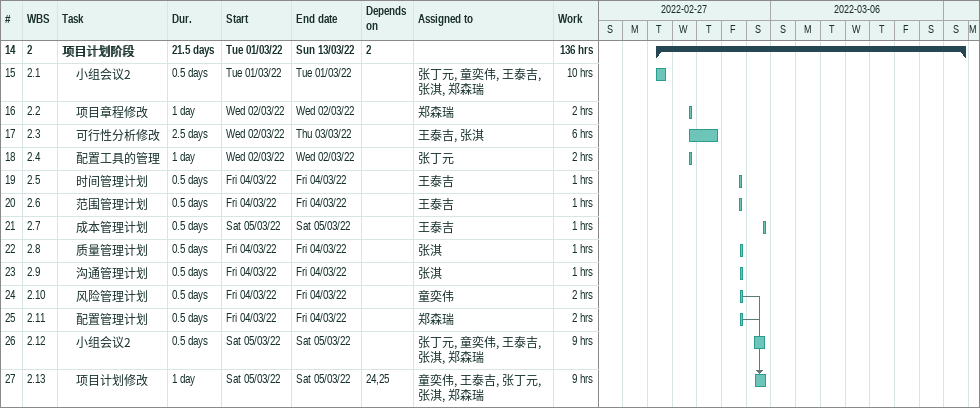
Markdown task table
| ID | WBS | Task | Duration | Start | Finish | Predecessors | Resources | Work (h) |
|---|---|---|---|---|---|---|---|---|
| 14 | 2 | **项目计划阶段** | 21.5d | 2022-03-01 | 2022-03-13 | 2 |  | 136 |
| 15 | 2.1 | 小组会议2 | 0.5d | 2022-03-01 | 2022-03-01 |  | 张丁元, 童奕伟, 王泰吉, 张淇, 郑森瑞 | 10 |
| 16 | 2.2 | 项目章程修改 | 1d | 2022-03-02 | 2022-03-02 |  | 郑森瑞 | 2 |
| 17 | 2.3 | 可行性分析修改 | 2.5d | 2022-03-02 | 2022-03-03 |  | 王泰吉, 张淇 | 6 |
| 18 | 2.4 | 配置工具的管理 | 1d | 2022-03-02 | 2022-03-02 |  | 张丁元 | 2 |
| 19 | 2.5 | 时间管理计划 | 0.5d | 2022-03-04 | 2022-03-04 |  | 王泰吉 | 1 |
| 20 | 2.6 | 范围管理计划 | 0.5d | 2022-03-04 | 2022-03-04 |  | 王泰吉 | 1 |
| 21 | 2.7 | 成本管理计划 | 0.5d | 2022-03-05 | 2022-03-05 |  | 王泰吉 | 1 |
| 22 | 2.8 | 质量管理计划 | 0.5d | 2022-03-04 | 2022-03-04 |  | 张淇 | 1 |
| 23 | 2.9 | 沟通管理计划 | 0.5d | 2022-03-04 | 2022-03-04 |  | 张淇 | 1 |
| 24 | 2.10 | 风险管理计划 | 0.5d | 2022-03-04 | 2022-03-04 |  | 童奕伟 | 2 |
| 25 | 2.11 | 配置管理计划 | 0.5d | 2022-03-04 | 2022-03-04 |  | 郑森瑞 | 2 |
| 26 | 2.12 | 小组会议2 | 0.5d | 2022-03-05 | 2022-03-05 |  | 张丁元, 童奕伟, 王泰吉, 张淇, 郑森瑞 | 9 |
| 27 | 2.13 | 项目计划修改 | 1d | 2022-03-05 | 2022-03-05 | 24, 25 | 童奕伟, 王泰吉, 张丁元, 张淇, 郑森瑞 | 9 |
